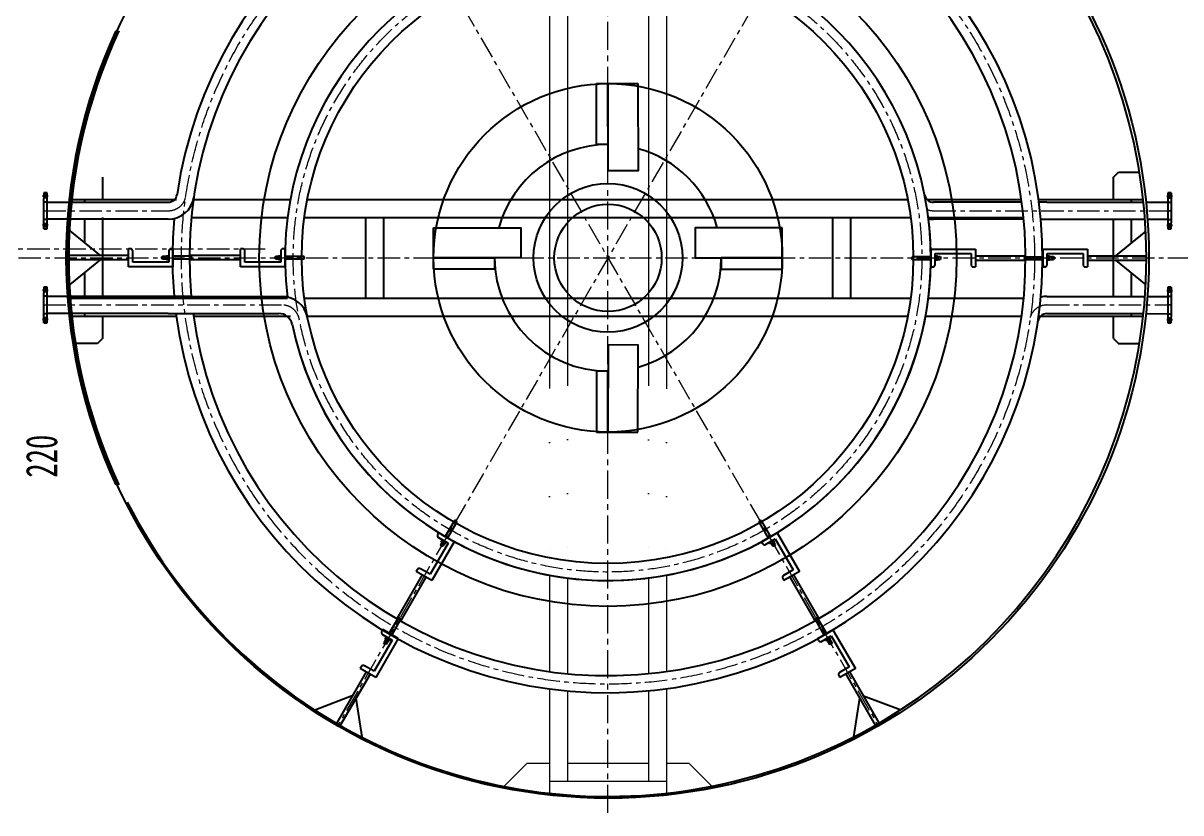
# Model space of a CAD drawing. Header units: millimetres. Extents: x 0 to 16820, y 0 to 23780.
# Drawn here: x 7920 to 13076, y 10399 to 13918 of the extents above; entities that cross this region are included whole.
import ezdxf

# ---------------------------------------------------------------- set-up
doc = ezdxf.new("R2010")
doc.units = ezdxf.units.MM
doc.header["$LTSCALE"] = 20
doc.linetypes.add('ACAD_ISO05W100', pattern=[36, 24, -3, 0, -3, 0, -3, 0, -3])
doc.linetypes.add('CENTER', pattern=[2, 1.25, -0.25, 0.25, -0.25])
doc.layers.add('3', color=4, linetype='CENTER')
for name, color, linetype, lineweight in [('中心线', 1, 'CENTER', 13), ('双点划线', 6, 'ACAD_ISO05W100', 15), ('粗实线', 7, 'Continuous', 25)]:
    doc.layers.add(name, color=color, linetype=linetype, lineweight=lineweight)
doc.styles.add('DIM', font='SIMFANG.TTF', dxfattribs={"width": 0.67, "height": 140})
doc.dimstyles.new('机械', dxfattribs={"dimscale": 20, "dimtxt": 5, "dimasz": 2, "dimexe": 2, "dimexo": 0, "dimgap": 5, "dimtad": 2, "dimdec": 1, "dimlfac": 0.708333, "dimdsep": 46, "dimtxsty": 'DIM', "dimcen": 2.5, "dimadec": 0, "dimazin": 0, "dimtfac": 1, "dimtdec": 1, "dimtmove": 0, "dimatfit": 3, "dimfxl": 0, "dimarcsym": 0})

# ---------------------------------------------------------------- blocks, each defined once
blk = doc.blocks.new('*D14')
at = {"layer": 'Defpoints', "color": 0, "linetype": 'ByBlock'}
for p in [(5088, 11719.5), (7832.7, 11719.5), (5088, 11447.7)]:
    blk.add_point(p, dxfattribs=at)
at = {"layer": '粗实线', "color": 0, "linetype": 'ByBlock', "lineweight": -2}
for p, q in [((7832.7, 11759.5), (7832.7, 12176.5)), ((5088, 11719.5), (7872.7, 11719.5)), ((7832.7, 11447.7), (7832.7, 11719.5)), ((5088, 11447.7), (7872.7, 11447.7)), ((7832.7, 11407.7), (7832.7, 11367.7))]:
    blk.add_line(p, q, dxfattribs=at)
at = {"layer": '粗实线', "color": 0, "linetype": 'ByBlock'}
for points in [[(7826, 11759.5), (7839.3, 11759.5), (7832.7, 11719.5)], [(7826, 11407.7), (7839.3, 11407.7), (7832.7, 11447.7)]]:
    blk.add_solid(points, dxfattribs=at)
at = {"layer": '粗实线', "color": 0, "linetype": 'ByBlock', "insert": (8002.7, 11988), "char_height": 140, "attachment_point": 5, "rotation": 90, "style": 'DIM'}
blk.add_mtext('220', dxfattribs=at)

msp = doc.modelspace()

# ---------------------------------------------------------------- linework, layer by layer
at = {"color": 7}
for p, q in [((8012.78, 13161.99), (8012.78, 13135.99)), ((8026.78, 13161.99), (8012.78, 13161.99)), ((8012.78, 13161.99), (8012.78, 13135.99)), ((8026.78, 13161.99), (8012.78, 13161.99)), ((8026.78, 13153.99), (8012.78, 13153.99)), ((8026.78, 13153.99), (8012.78, 13153.99)), ((8026.78, 13001.99), (8026.78, 13161.99)), ((8026.78, 13001.99), (8026.78, 13161.99)), ((13018.62, 13161.99), (13018.62, 13001.99)), ((13032.62, 13161.99), (13018.62, 13161.99)), ((13018.62, 13161.99), (13018.62, 13001.99)), ((13032.62, 13161.99), (13018.62, 13161.99)), ((13018.62, 13153.99), (13032.62, 13153.99)), ((13018.62, 13153.99), (13032.62, 13153.99)), ((13032.62, 13161.99), (13032.62, 13135.99)), ((13032.62, 13161.99), (13032.62, 13135.99)), ((8012.78, 13135.99), (8010.78, 13135.99)), ((8010.78, 13135.99), (8010.78, 13027.99)), ((8012.78, 13135.99), (8010.78, 13135.99)), ((8010.78, 13135.99), (8010.78, 13027.99)), ((8026.78, 13120.74), (8010.78, 13120.74)), ((8026.78, 13120.74), (8010.78, 13120.74)), ((8026.78, 13139.99), (8012.78, 13139.99)), ((8026.78, 13139.99), (8012.78, 13139.99)), ((13018.62, 13139.99), (13032.62, 13139.99)), ((13018.62, 13139.99), (13032.62, 13139.99)), ((13018.62, 13120.74), (13034.62, 13120.74)), ((13018.62, 13120.74), (13034.62, 13120.74)), ((13032.62, 13135.99), (13034.62, 13135.99)), ((13032.62, 13135.99), (13034.62, 13135.99)), ((13034.62, 13027.99), (13034.62, 13135.99)), ((13034.62, 13027.99), (13034.62, 13135.99)), ((8026.78, 13043.24), (8010.78, 13043.24)), ((8026.78, 13043.24), (8010.78, 13043.24)), ((8012.78, 13027.99), (8010.78, 13027.99)), ((8012.78, 13027.99), (8010.78, 13027.99)), ((8012.78, 13001.99), (8012.78, 13027.99)), ((8012.78, 13001.99), (8012.78, 13027.99)), ((8026.78, 13023.99), (8012.78, 13023.99)), ((8026.78, 13023.99), (8012.78, 13023.99)), ((8026.78, 13009.99), (8012.78, 13009.99)), ((8026.78, 13009.99), (8012.78, 13009.99)), ((8012.78, 13001.99), (8026.78, 13001.99)), ((8012.78, 13001.99), (8026.78, 13001.99)), ((13018.62, 13043.24), (13034.62, 13043.24)), ((13018.62, 13043.24), (13034.62, 13043.24)), ((13018.62, 13023.99), (13032.62, 13023.99)), ((13018.62, 13023.99), (13032.62, 13023.99)), ((13018.62, 13009.99), (13032.62, 13009.99)), ((13018.62, 13009.99), (13032.62, 13009.99)), ((13018.62, 13001.99), (13032.62, 13001.99)), ((13018.62, 13001.99), (13032.62, 13001.99)), ((13032.62, 13001.99), (13032.62, 13027.99)), ((13032.62, 13027.99), (13034.62, 13027.99)), ((13032.62, 13001.99), (13032.62, 13027.99)), ((13032.62, 13027.99), (13034.62, 13027.99)), ((8012.78, 12741.99), (8012.78, 12715.99)), ((8026.78, 12741.99), (8012.78, 12741.99)), ((8012.78, 12741.99), (8012.78, 12715.99)), ((8026.78, 12741.99), (8012.78, 12741.99)), ((8026.78, 12581.99), (8026.78, 12741.99)), ((8026.78, 12581.99), (8026.78, 12741.99)), ((13018.62, 12741.99), (13018.62, 12581.99)), ((13032.62, 12741.99), (13018.62, 12741.99)), ((13018.62, 12741.99), (13018.62, 12581.99)), ((13032.62, 12741.99), (13018.62, 12741.99)), ((13032.62, 12741.99), (13032.62, 12715.99)), ((13032.62, 12741.99), (13032.62, 12715.99)), ((8012.78, 12715.99), (8010.78, 12715.99)), ((8010.78, 12715.99), (8010.78, 12607.99)), ((8012.78, 12715.99), (8010.78, 12715.99)), ((8010.78, 12715.99), (8010.78, 12607.99)), ((8026.78, 12700.74), (8010.78, 12700.74)), ((8026.78, 12700.74), (8010.78, 12700.74)), ((8026.78, 12733.99), (8012.78, 12733.99)), ((8026.78, 12733.99), (8012.78, 12733.99)), ((8026.78, 12719.99), (8012.78, 12719.99)), ((8026.78, 12719.99), (8012.78, 12719.99)), ((13018.62, 12733.99), (13032.62, 12733.99)), ((13018.62, 12733.99), (13032.62, 12733.99)), ((13018.62, 12719.99), (13032.62, 12719.99)), ((13018.62, 12719.99), (13032.62, 12719.99)), ((13018.62, 12700.74), (13034.62, 12700.74)), ((13018.62, 12700.74), (13034.62, 12700.74)), ((13032.62, 12715.99), (13034.62, 12715.99)), ((13032.62, 12715.99), (13034.62, 12715.99)), ((13034.62, 12607.99), (13034.62, 12715.99)), ((13034.62, 12607.99), (13034.62, 12715.99)), ((8026.78, 12623.24), (8010.78, 12623.24)), ((8026.78, 12623.24), (8010.78, 12623.24)), ((8012.78, 12607.99), (8010.78, 12607.99)), ((8012.78, 12607.99), (8010.78, 12607.99)), ((8012.78, 12581.99), (8012.78, 12607.99)), ((8012.78, 12581.99), (8012.78, 12607.99)), ((8026.78, 12603.99), (8012.78, 12603.99)), ((8026.78, 12603.99), (8012.78, 12603.99)), ((8026.78, 12589.99), (8012.78, 12589.99)), ((8026.78, 12589.99), (8012.78, 12589.99)), ((8012.78, 12581.99), (8026.78, 12581.99)), ((8012.78, 12581.99), (8026.78, 12581.99)), ((13018.62, 12623.24), (13034.62, 12623.24)), ((13018.62, 12623.24), (13034.62, 12623.24)), ((13018.62, 12603.99), (13032.62, 12603.99)), ((13018.62, 12603.99), (13032.62, 12603.99)), ((13018.62, 12589.99), (13032.62, 12589.99)), ((13018.62, 12589.99), (13032.62, 12589.99)), ((13018.62, 12581.99), (13032.62, 12581.99)), ((13018.62, 12581.99), (13032.62, 12581.99)), ((13032.62, 12581.99), (13032.62, 12607.99)), ((13032.62, 12607.99), (13034.62, 12607.99)), ((13032.62, 12581.99), (13032.62, 12607.99)), ((13032.62, 12607.99), (13034.62, 12607.99))]:
    msp.add_line(p, q, dxfattribs=at)
at = {"ltscale": 4}
for p, q in [((8026.78, 13119.99), (8123.56, 13119.99)), ((8026.78, 13119.99), (8123.56, 13119.99)), ((8135.62, 13119.99), (8565.86, 13119.99)), ((8135.62, 13119.99), (8565.86, 13119.99)), ((12368.19, 13119.99), (11974.44, 13119.99)), ((12368.19, 13119.99), (11974.44, 13119.99)), ((12479.7, 13119.99), (12444.84, 13119.99)), ((12479.7, 13119.99), (12444.84, 13119.99)), ((12479.7, 13119.99), (12909.93, 13119.99)), ((12479.7, 13119.99), (12909.93, 13119.99)), ((12921.99, 13119.99), (13020.7, 13119.99)), ((12921.99, 13119.99), (13020.7, 13119.99)), ((8116.92, 13043.99), (8025.87, 13043.99)), ((8116.92, 13043.99), (8025.87, 13043.99)), ((8565.86, 13043.99), (8128.95, 13043.99)), ((8556.17, 13043.99), (8128.95, 13043.99)), ((12376.82, 13043.99), (11974.44, 13043.99)), ((12376.82, 13043.99), (11974.44, 13043.99)), ((12453.13, 13043.99), (12916.61, 13043.99)), ((12453.13, 13043.99), (12916.61, 13043.99)), ((12928.64, 13043.99), (13023.12, 13043.99)), ((12928.64, 13043.99), (13023.12, 13043.99)), ((8572.03, 12909.99), (8585.15, 12909.99)), ((8572.03, 12909.99), (8585.15, 12909.99)), ((12461, 12911.29), (12460.38, 12911.29)), ((12461, 12911.29), (12460.38, 12911.29)), ((12470.9, 12831.49), (12460.35, 12831.49)), ((12470.9, 12831.49), (12460.35, 12831.49)), ((8116.92, 12699.99), (8028.29, 12699.99)), ((8116.92, 12699.99), (8028.29, 12699.99)), ((8592.42, 12699.99), (8128.95, 12699.99)), ((8668.74, 12699.99), (8128.95, 12699.99)), ((8668.74, 12699.99), (9073.11, 12699.99)), ((8668.74, 12699.99), (9073.11, 12699.99)), ((12479.84, 12699.94), (12916.61, 12699.99)), ((12928.64, 12699.99), (13018.29, 12699.99)), ((12928.64, 12699.99), (13018.29, 12699.99)), ((8123.56, 12623.99), (8028.29, 12623.99)), ((8123.56, 12623.99), (8028.29, 12623.99)), ((8565.86, 12623.99), (8135.62, 12623.99)), ((8565.86, 12623.99), (8135.62, 12623.99)), ((8565.86, 12623.99), (8600.71, 12623.99)), ((8565.86, 12623.99), (8677.37, 12623.99)), ((8677.37, 12623.99), (9058.78, 12623.99)), ((8677.37, 12623.99), (9058.78, 12623.99)), ((12479.74, 12623.94), (12479.64, 12623.94)), ((12479.74, 12623.94), (12479.64, 12623.94)), ((12479.74, 12623.94), (12909.87, 12623.38)), ((12479.74, 12623.94), (12909.87, 12623.38)), ((12921.93, 12623.36), (13018.62, 12623.24)), ((12921.93, 12623.36), (13018.62, 12623.24))]:
    msp.add_line(p, q, dxfattribs=at)
at = {"color": 3, "linetype": 'CENTER'}
for p, q in [((8570.8, 12872.58), (8555.68, 12872.58)), ((8570.8, 12872.58), (8555.68, 12872.58)), ((12478.74, 12871.39), (12493.86, 12871.39)), ((12478.74, 12871.39), (12493.86, 12871.39)), ((9547.27, 11180.1), (9539.71, 11167)), ((9547.27, 11180.1), (9539.71, 11167)), ((11501.24, 11179.5), (11508.8, 11166.41)), ((11501.24, 11179.5), (11508.8, 11166.41))]:
    msp.add_line(p, q, dxfattribs=at)
at = {"ltscale": 4}
msp.add_circle((10522.78, 12871.99), 1362, dxfattribs=at)
msp.add_circle((10522.78, 12871.99), 1362, dxfattribs=at)
for centre, radius, start, end in [((10522.78, 12871.99), 1938, 187.35213, 171.62788), ((10522.78, 12871.99), 1938, 187.35213, 171.62788), ((10522.78, 12871.99), 1862, 187.65398, 185.30018), ((10522.78, 12871.99), 1862, 187.65398, 185.30018), ((10524.77, 12871.99), 1438, 11.23642, 186.97293), ((10524.77, 12871.99), 1438, 11.23642, 186.97293), ((8565.86, 13159.99), 40, 270, 351.62788), ((8565.86, 13159.99), 40, 270, 351.62788), ((10524.77, 12871.99), 1438, 191.86506, 11.23642), ((11974.44, 13159.99), 40, 191.23642, 270), ((11974.44, 13159.99), 40, 191.23642, 270), ((8565.86, 13159.99), 116, 270, 351.62788), ((10522.78, 12871.99), 1938, 174.8147, 185.09177), ((10522.78, 12871.99), 1938, 174.8147, 185.09177), ((10524.77, 12871.99), 1438, 191.86506, 6.95611), ((11974.44, 13159.99), 116, 258.93967, 270), ((9073.11, 12583.99), 116, 11.23642, 90), ((12479.69, 12583.94), 116, 89.92511, 103.38309), ((9058.78, 12563.99), 60, 11.86506, 90), ((9058.78, 12563.99), 60, 11.86506, 90), ((12479.69, 12583.94), 40, 89.92511, 171.62655), ((12479.69, 12583.94), 40, 89.92511, 171.62655)]:
    msp.add_arc(centre, radius, start, end, dxfattribs=at)
at = {"layer": '3', "color": 3}
for p, q in [((8031.78, 13146.99), (8005.78, 13146.99)), ((8031.78, 13146.99), (8005.78, 13146.99)), ((13013.62, 13146.99), (13039.62, 13146.99)), ((13013.62, 13146.99), (13039.62, 13146.99)), ((8031.78, 13016.99), (8005.78, 13016.99)), ((8031.78, 13016.99), (8005.78, 13016.99)), ((13013.62, 13016.99), (13039.62, 13016.99)), ((13013.62, 13016.99), (13039.62, 13016.99)), ((8031.78, 12726.99), (8005.78, 12726.99)), ((8031.78, 12726.99), (8005.78, 12726.99)), ((13013.62, 12726.99), (13039.62, 12726.99)), ((13013.62, 12726.99), (13039.62, 12726.99)), ((8031.78, 12596.99), (8005.78, 12596.99)), ((8031.78, 12596.99), (8005.78, 12596.99)), ((13013.62, 12596.99), (13039.62, 12596.99)), ((13013.62, 12596.99), (13039.62, 12596.99))]:
    msp.add_line(p, q, dxfattribs=at)
at = {"layer": '中心线', "ltscale": 5}
msp.add_line((10524.77, 10398.69), (10524.77, 15646.75), dxfattribs=at)
at = {"layer": '中心线', "ltscale": 4}
for p, q in [((9318.27, 14961.7), (11730.27, 10784)), ((9318.27, 14961.7), (11730.27, 10784)), ((11730.27, 14959.97), (9318.27, 10782.27)), ((11730.27, 14959.97), (9318.27, 10782.27)), ((8010.78, 13081.99), (8567.85, 13081.99)), ((8010.78, 13081.99), (8567.85, 13081.99)), ((11974.44, 13081.99), (13034.62, 13081.99)), ((11974.44, 13081.99), (13034.62, 13081.99)), ((13034.62, 13081.99), (13018.62, 13081.99)), ((13034.62, 13081.99), (13018.62, 13081.99)), ((7458.49, 12912.05), (9011.39, 12912.22)), ((7738.86, 12871.99), (13304.95, 12871.99)), ((7738.86, 12871.99), (13304.95, 12871.99)), ((8570.8, 12872.58), (8555.68, 12872.58)), ((8570.8, 12872.58), (8555.68, 12872.58)), ((12478.74, 12871.39), (12493.86, 12871.39)), ((12478.74, 12871.39), (12493.86, 12871.39)), ((8010.78, 12661.99), (9073.11, 12661.99)), ((8010.78, 12661.99), (9073.11, 12661.99)), ((12479.79, 12661.94), (13034.62, 12661.99)), ((13034.62, 12661.99), (13018.62, 12661.99)), ((13034.62, 12661.99), (13018.62, 12661.99)), ((9547.27, 11180.1), (9539.71, 11167)), ((9547.27, 11180.1), (9539.71, 11167)), ((11501.24, 11179.5), (11508.8, 11166.41)), ((11501.24, 11179.5), (11508.8, 11166.41))]:
    msp.add_line(p, q, dxfattribs=at)
for centre, radius in [((10524.77, 12871.99), 1900), ((10524.77, 12871.99), 1900), ((10522.78, 12871.99), 1400), ((10522.78, 12871.99), 1400)]:
    msp.add_circle(centre, radius, dxfattribs=at)
for centre, start, end in [((8567.85, 13159.99), 270, 351.62788), ((11974.44, 13159.99), 249.07759, 270), ((9073.11, 12583.99), 11.23642, 90), ((12479.69, 12583.94), 89.92511, 171.62655)]:
    msp.add_arc(centre, 78, start, end, dxfattribs=at)
at = {"layer": '双点划线', "ltscale": 4}
for p, q in [((10264.77, 14209.33), (10264.77, 11534.65)), ((10344.77, 14222.3), (10344.77, 11521.67)), ((10704.77, 14221.77), (10704.77, 11522.2)), ((10784.77, 14208.55), (10784.77, 11535.42)), ((10264.77, 11457.69), (10264.77, 11027.95)), ((10264.77, 11457.69), (10264.77, 11027.95)), ((10784.77, 11457.69), (10784.77, 11028.51)), ((10344.77, 11445.3), (10344.77, 11018.51)), ((10704.77, 11445.3), (10704.77, 11018.9)), ((10264.77, 10951.24), (10264.77, 10485.89)), ((10344.77, 10942.18), (10344.77, 10539.96)), ((10704.77, 10942.55), (10704.77, 10539.96)), ((10784.77, 10951.78), (10784.77, 10474.26)), ((10164.77, 10619.99), (10061.51, 10516.73)), ((10164.77, 10619.99), (10061.51, 10516.73)), ((10164.77, 10619.99), (10264.77, 10619.99)), ((10164.77, 10619.99), (10264.77, 10619.99)), ((10344.77, 10619.99), (10704.77, 10619.99)), ((10344.77, 10619.99), (10704.77, 10619.99)), ((10784.77, 10619.99), (10884.77, 10619.99)), ((10784.77, 10619.99), (10884.77, 10619.99)), ((10884.77, 10619.99), (10987.37, 10517.38)), ((10884.77, 10619.99), (10987.37, 10517.38)), ((10264.77, 10539.96), (10784.77, 10539.96)), ((10264.77, 10539.96), (10784.77, 10539.96))]:
    msp.add_line(p, q, dxfattribs=at)
at = {"layer": '粗实线', "color": 3, "linetype": 'ByBlock'}
for p, q in [((10473.68, 13648.37), (10524.29, 13648.46)), ((10474.16, 13376.6), (10473.68, 13648.37)), ((10524.29, 13648.46), (10524.77, 13376.69)), ((10524.77, 13376.69), (10474.16, 13376.6)), ((9748.3, 12871.99), (10020.07, 12871.99)), ((9748.3, 12821.37), (9748.3, 12871.99)), ((10020.07, 12871.99), (10020.07, 12821.37)), ((11301.24, 12871.99), (11029.48, 12871.99)), ((11029.48, 12871.99), (11029.48, 12821.37)), ((11301.24, 12821.37), (11301.24, 12871.99)), ((10020.07, 12821.37), (9748.3, 12821.37)), ((11029.48, 12821.37), (11301.24, 12821.37)), ((10474.16, 12367.37), (10473.68, 12095.6)), ((10524.77, 12367.28), (10474.16, 12367.37)), ((10524.29, 12095.52), (10524.77, 12367.28)), ((10473.68, 12095.6), (10524.29, 12095.52))]:
    msp.add_line(p, q, dxfattribs=at)
at = {"layer": '粗实线', "ltscale": 4}
for p, q in [((12776.77, 13231.99), (12798.77, 13253.99)), ((12776.77, 13231.99), (12798.77, 13253.99)), ((12798.77, 13253.99), (12892.18, 13253.99)), ((8272.77, 13231.99), (8272.77, 13131.99)), ((8272.77, 13231.99), (8272.77, 13131.99)), ((12776.77, 13131.99), (12776.77, 13231.99)), ((12776.77, 13131.99), (12776.77, 13231.99)), ((8136.9, 13131.99), (8602.3, 13131.99)), ((8136.9, 13131.99), (8602.3, 13131.99)), ((8192.74, 13131.99), (8192.74, 13119.99)), ((8192.74, 13131.99), (8192.74, 13119.99)), ((8679.02, 13131.99), (9110.47, 13131.99)), ((8679.02, 13131.99), (9110.47, 13131.99)), ((9185.82, 13131.99), (10264.77, 13131.99)), ((9185.82, 13131.99), (10264.77, 13131.99)), ((10264.77, 13131.99), (10784.77, 13131.99)), ((10344.77, 13131.99), (10704.77, 13131.99)), ((10784.77, 13131.99), (11859.73, 13131.99)), ((10784.77, 13131.99), (11859.73, 13131.99)), ((11945.88, 13131.99), (12366.53, 13131.99)), ((11945.88, 13131.99), (12366.53, 13131.99)), ((12443.26, 13131.99), (12908.65, 13131.99)), ((12443.26, 13131.99), (12908.65, 13131.99)), ((12856.8, 13119.99), (12856.8, 13131.99)), ((12856.8, 13119.99), (12856.8, 13131.99)), ((8272.77, 13051.99), (8272.77, 12691.99)), ((8272.77, 13051.99), (8272.77, 12691.99)), ((8669.5, 13051.99), (9098.08, 13051.99)), ((8669.5, 13051.99), (9098.08, 13051.99)), ((9172.72, 13051.99), (10264.77, 13051.99)), ((9172.72, 13051.99), (10264.77, 13051.99)), ((9444.77, 13051.99), (9444.77, 12691.99)), ((9444.77, 13051.99), (9444.77, 12691.99)), ((9524.77, 13051.99), (9524.77, 12691.99)), ((9524.77, 13051.99), (9524.77, 12691.99)), ((10264.77, 13051.99), (10784.77, 13051.99)), ((10344.77, 13051.99), (10704.77, 13051.99)), ((10784.77, 13051.99), (11872.83, 13051.99)), ((10784.77, 13051.99), (11872.83, 13051.99)), ((11524.77, 13051.99), (11524.77, 12691.99)), ((11524.77, 13051.99), (11524.77, 12691.99)), ((11604.77, 13051.99), (11604.77, 12691.99)), ((11604.77, 13051.99), (11604.77, 12691.99)), ((11951.46, 13051.99), (12376.06, 13051.99)), ((11951.46, 13051.99), (12376.06, 13051.99)), ((8192.74, 13043.99), (8192.74, 12941.12)), ((8192.74, 13043.99), (8192.74, 12941.12)), ((12776.77, 12699.97), (12776.77, 13043.99)), ((12776.77, 12699.97), (12776.77, 13043.99)), ((12856.8, 12940.01), (12856.8, 13043.99)), ((12856.8, 12940.01), (12856.8, 13043.99)), ((8264.73, 12882.48), (8129.77, 12992.43)), ((8264.73, 12882.48), (8129.77, 12992.43)), ((12919.85, 12991.38), (12784.81, 12881.35)), ((12919.85, 12991.38), (12784.81, 12881.35)), ((8398.52, 12912.48), (8388.79, 12912.48)), ((8388.79, 12832.68), (8388.79, 12912.48)), ((8398.52, 12912.48), (8388.79, 12912.48)), ((8388.79, 12832.68), (8388.79, 12912.48)), ((8408.52, 12852.68), (8408.52, 12902.48)), ((8408.52, 12852.68), (8408.52, 12902.48)), ((8568.64, 12902.48), (8568.64, 12852.68)), ((8568.64, 12902.48), (8568.64, 12852.68)), ((8589.16, 12912.48), (8578.64, 12912.48)), ((8589.16, 12912.48), (8578.64, 12912.48)), ((8588.54, 12832.68), (8588.54, 12912.48)), ((8588.54, 12832.68), (8588.54, 12912.48)), ((8887.48, 12832.68), (8887.48, 12912.48)), ((8897.43, 12912.48), (8887.48, 12912.48)), ((8887.48, 12832.68), (8887.48, 12912.48)), ((8897.43, 12912.48), (8887.48, 12912.48)), ((8907.43, 12852.68), (8907.43, 12902.48)), ((8907.43, 12852.68), (8907.43, 12902.48)), ((9067.49, 12902.48), (9067.49, 12852.68)), ((9067.49, 12902.48), (9067.49, 12852.68)), ((9086.77, 12912.48), (9077.49, 12912.48)), ((9086.77, 12912.48), (9077.49, 12912.48)), ((9086.77, 12832.68), (9086.77, 12912.48)), ((9086.77, 12832.68), (9086.77, 12912.48)), ((11962.77, 12911.29), (12162.06, 12911.29)), ((11962.77, 12911.29), (11962.77, 12831.49)), ((11962.77, 12911.29), (12162.06, 12911.29)), ((11962.77, 12911.29), (11962.77, 12831.49)), ((11982.06, 12891.29), (12142.11, 12891.29)), ((11982.06, 12841.49), (11982.06, 12891.29)), ((11982.06, 12891.29), (12142.11, 12891.29)), ((11982.06, 12841.49), (11982.06, 12891.29)), ((12142.11, 12891.29), (12142.11, 12841.49)), ((12142.11, 12891.29), (12142.11, 12841.49)), ((12162.06, 12911.29), (12162.06, 12831.49)), ((12162.06, 12911.29), (12162.06, 12831.49)), ((12461, 12911.29), (12660.75, 12911.29)), ((12461, 12911.29), (12461, 12831.49)), ((12461, 12911.29), (12660.75, 12911.29)), ((12461, 12911.29), (12461, 12831.49)), ((12480.9, 12891.29), (12641.03, 12891.29)), ((12480.9, 12841.49), (12480.9, 12891.29)), ((12480.9, 12891.29), (12641.03, 12891.29)), ((12480.9, 12841.49), (12480.9, 12891.29)), ((12641.03, 12891.29), (12641.03, 12841.49)), ((12641.03, 12891.29), (12641.03, 12841.49)), ((12660.75, 12911.29), (12660.75, 12831.49)), ((12660.75, 12911.29), (12660.75, 12831.49)), ((8388.79, 12862.62), (8126.75, 12862.62)), ((8388.79, 12862.62), (8126.75, 12862.62)), ((8388.79, 12882.48), (8126.76, 12882.48)), ((8388.79, 12882.48), (8126.76, 12882.48)), ((8129.7, 12752.59), (8264.73, 12862.62)), ((8129.7, 12752.59), (8264.73, 12862.62)), ((8568.64, 12852.68), (8408.52, 12852.68)), ((8568.64, 12852.68), (8408.52, 12852.68)), ((8537.93, 12868.59), (8537.93, 12876.58)), ((8537.93, 12868.59), (8537.93, 12876.58)), ((8558.11, 12878.58), (8539.93, 12878.58)), ((8539.93, 12866.59), (8539.93, 12878.58)), ((8558.11, 12878.58), (8539.93, 12878.58)), ((8539.93, 12866.59), (8539.93, 12878.58)), ((8557.74, 12866.59), (8539.93, 12866.59)), ((8557.74, 12866.59), (8539.93, 12866.59)), ((8557.84, 12863.58), (8557.84, 12881.58)), ((8557.84, 12881.58), (8568.64, 12881.58)), ((8557.84, 12881.58), (8568.64, 12881.58)), ((8557.84, 12863.58), (8557.84, 12881.58)), ((8557.84, 12863.58), (8557.84, 12881.58)), ((8557.84, 12881.58), (8568.64, 12881.58)), ((8557.84, 12881.58), (8568.64, 12881.58)), ((8557.84, 12863.58), (8557.84, 12881.58)), ((8568.64, 12863.58), (8557.84, 12863.58)), ((8568.64, 12863.58), (8557.84, 12863.58)), ((8568.64, 12863.58), (8557.84, 12863.58)), ((8568.64, 12863.58), (8557.84, 12863.58)), ((8567.84, 12872.58), (8558.65, 12872.58)), ((8567.84, 12872.58), (8558.65, 12872.58)), ((8567.84, 12872.58), (8558.65, 12872.58)), ((8567.84, 12872.58), (8558.65, 12872.58)), ((8568.64, 12881.58), (8568.64, 12863.58)), ((8568.64, 12881.58), (8568.64, 12863.58)), ((8568.64, 12881.58), (8568.64, 12863.58)), ((8568.64, 12881.58), (8568.64, 12863.58)), ((8664.74, 12866.85), (8588.81, 12866.59)), ((8664.74, 12866.85), (8588.81, 12866.59)), ((8664.75, 12878.82), (8588.9, 12878.82)), ((8664.75, 12878.82), (8588.9, 12878.82)), ((8887.48, 12862.62), (8664.76, 12862.62)), ((8887.48, 12862.62), (8664.76, 12862.62)), ((8887.48, 12882.48), (8664.77, 12882.48)), ((8887.48, 12882.48), (8664.77, 12882.48)), ((9067.49, 12852.68), (8907.43, 12852.68)), ((9067.49, 12852.68), (8907.43, 12852.68)), ((9043.13, 12868.58), (9043.13, 12876.56)), ((9043.13, 12868.58), (9043.13, 12876.56)), ((9045.13, 12866.58), (9045.13, 12878.56)), ((9056.77, 12878.56), (9045.13, 12878.56)), ((9045.13, 12866.58), (9045.13, 12878.56)), ((9056.77, 12878.56), (9045.13, 12878.56)), ((9056.78, 12866.58), (9045.13, 12866.58)), ((9056.78, 12866.58), (9045.13, 12866.58)), ((9056.69, 12881.58), (9067.49, 12881.58)), ((9056.69, 12863.58), (9056.69, 12881.58)), ((9056.69, 12881.58), (9067.49, 12881.58)), ((9056.69, 12863.58), (9056.69, 12881.58)), ((9056.69, 12881.58), (9067.49, 12881.58)), ((9056.69, 12863.58), (9056.69, 12881.58)), ((9056.69, 12881.58), (9067.49, 12881.58)), ((9056.69, 12863.58), (9056.69, 12881.58)), ((9067.49, 12863.58), (9056.69, 12863.58)), ((9067.49, 12863.58), (9056.69, 12863.58)), ((9067.49, 12863.58), (9056.69, 12863.58)), ((9067.49, 12863.58), (9056.69, 12863.58)), ((9067.49, 12881.58), (9067.49, 12863.58)), ((9067.49, 12881.58), (9067.49, 12863.58)), ((9067.49, 12881.58), (9067.49, 12863.58)), ((9067.49, 12881.58), (9067.49, 12863.58)), ((9166.61, 12878.56), (9086.77, 12878.56)), ((9166.61, 12878.56), (9086.77, 12878.56)), ((9165.95, 12866.58), (9086.77, 12866.58)), ((9165.95, 12866.58), (9086.77, 12866.58)), ((11882.94, 12865.42), (11962.77, 12865.42)), ((11882.94, 12865.42), (11962.77, 12865.42)), ((11883.6, 12877.39), (11962.77, 12877.39)), ((11883.6, 12877.39), (11962.77, 12877.39)), ((11982.06, 12862.39), (11982.06, 12880.39)), ((11982.06, 12880.39), (11992.86, 12880.39)), ((11982.06, 12862.39), (11982.06, 12880.39)), ((11982.06, 12880.39), (11992.86, 12880.39)), ((11982.06, 12862.39), (11982.06, 12880.39)), ((11982.06, 12880.39), (11992.86, 12880.39)), ((11982.06, 12862.39), (11982.06, 12880.39)), ((11982.06, 12880.39), (11992.86, 12880.39)), ((11992.86, 12862.39), (11982.06, 12862.39)), ((11992.86, 12862.39), (11982.06, 12862.39)), ((11992.86, 12862.39), (11982.06, 12862.39)), ((11992.86, 12862.39), (11982.06, 12862.39)), ((11992.77, 12877.39), (12004.42, 12877.39)), ((11992.77, 12877.39), (12004.42, 12877.39)), ((11992.77, 12865.42), (12004.42, 12865.42)), ((11992.77, 12865.42), (12004.42, 12865.42)), ((11992.86, 12880.39), (11992.86, 12862.39)), ((11992.86, 12880.39), (11992.86, 12862.39)), ((11992.86, 12880.39), (11992.86, 12862.39)), ((11992.86, 12880.39), (11992.86, 12862.39)), ((12004.42, 12877.39), (12004.42, 12865.42)), ((12004.42, 12877.39), (12004.42, 12865.42)), ((12006.42, 12875.39), (12006.42, 12867.42)), ((12006.42, 12875.39), (12006.42, 12867.42)), ((12162.06, 12881.35), (12384.79, 12881.35)), ((12162.06, 12881.35), (12384.79, 12881.35)), ((12162.06, 12861.49), (12384.78, 12861.49)), ((12162.06, 12861.49), (12384.78, 12861.49)), ((12384.8, 12877.12), (12460.74, 12877.38)), ((12384.8, 12877.12), (12460.74, 12877.38)), ((12384.8, 12865.15), (12460.64, 12865.15)), ((12384.8, 12865.15), (12460.64, 12865.15)), ((12480.9, 12862.39), (12480.9, 12880.39)), ((12480.9, 12880.39), (12491.7, 12880.39)), ((12480.9, 12880.39), (12491.7, 12880.39)), ((12480.9, 12862.39), (12480.9, 12880.39)), ((12480.9, 12862.39), (12480.9, 12880.39)), ((12480.9, 12880.39), (12491.7, 12880.39)), ((12480.9, 12880.39), (12491.7, 12880.39)), ((12480.9, 12862.39), (12480.9, 12880.39)), ((12491.7, 12862.39), (12480.9, 12862.39)), ((12491.7, 12862.39), (12480.9, 12862.39)), ((12491.7, 12862.39), (12480.9, 12862.39)), ((12491.7, 12862.39), (12480.9, 12862.39)), ((12481.7, 12871.39), (12490.9, 12871.39)), ((12481.7, 12871.39), (12490.9, 12871.39)), ((12481.7, 12871.39), (12490.9, 12871.39)), ((12481.7, 12871.39), (12490.9, 12871.39)), ((12491.43, 12865.39), (12509.61, 12865.39)), ((12491.43, 12865.39), (12509.61, 12865.39)), ((12491.7, 12880.39), (12491.7, 12862.39)), ((12491.7, 12880.39), (12491.7, 12862.39)), ((12491.7, 12880.39), (12491.7, 12862.39)), ((12491.7, 12880.39), (12491.7, 12862.39)), ((12491.8, 12877.38), (12509.61, 12877.38)), ((12491.8, 12877.38), (12509.61, 12877.38)), ((12509.61, 12877.38), (12509.61, 12865.39)), ((12509.61, 12877.38), (12509.61, 12865.39)), ((12511.61, 12875.38), (12511.61, 12867.39)), ((12511.61, 12875.38), (12511.61, 12867.39)), ((12660.75, 12881.35), (12922.79, 12881.35)), ((12660.75, 12881.35), (12922.79, 12881.35)), ((12660.75, 12861.49), (12922.79, 12861.49)), ((12660.75, 12861.49), (12922.79, 12861.49)), ((12784.81, 12861.49), (12919.78, 12751.54)), ((12784.81, 12861.49), (12919.78, 12751.54)), ((8192.74, 12803.96), (8192.74, 12699.99)), ((8192.74, 12803.96), (8192.74, 12699.99)), ((8588.54, 12832.68), (8388.79, 12832.68)), ((8588.54, 12832.68), (8388.79, 12832.68)), ((9086.77, 12832.68), (8887.48, 12832.68)), ((9086.77, 12832.68), (8887.48, 12832.68)), ((11962.77, 12831.49), (11972.06, 12831.49)), ((11962.77, 12831.49), (11972.06, 12831.49)), ((12152.11, 12831.49), (12162.06, 12831.49)), ((12152.11, 12831.49), (12162.06, 12831.49)), ((12460.38, 12831.49), (12470.9, 12831.49)), ((12460.38, 12831.49), (12470.9, 12831.49)), ((12651.03, 12831.49), (12660.75, 12831.49)), ((12651.03, 12831.49), (12660.75, 12831.49)), ((12856.8, 12699.99), (12856.8, 12802.85)), ((12856.8, 12699.99), (12856.8, 12802.85)), ((8129.54, 12691.99), (9098.08, 12691.99)), ((8669.5, 12691.99), (9098.08, 12691.99)), ((9172.72, 12691.99), (10264.77, 12691.99)), ((9172.72, 12691.99), (10264.77, 12691.99)), ((10264.77, 12691.99), (10784.77, 12691.99)), ((10344.77, 12691.99), (10704.77, 12691.99)), ((10784.77, 12691.99), (11872.83, 12691.99)), ((10784.77, 12691.99), (11872.83, 12691.99)), ((11951.46, 12691.99), (12376.06, 12691.99)), ((11951.46, 12691.99), (12376.06, 12691.99)), ((8136.9, 12611.99), (8602.3, 12611.99)), ((8136.9, 12611.99), (8602.3, 12611.99)), ((8192.74, 12623.99), (8192.74, 12611.99)), ((8192.74, 12623.99), (8192.74, 12611.99)), ((8272.77, 12611.99), (8272.77, 12511.99)), ((8272.77, 12611.99), (8272.77, 12511.99)), ((8679.02, 12611.99), (9110.47, 12611.99)), ((8679.02, 12611.99), (9110.47, 12611.99)), ((9185.82, 12611.99), (10264.77, 12611.99)), ((9185.82, 12611.99), (10264.77, 12611.99)), ((10264.77, 12611.99), (10784.77, 12611.99)), ((10344.77, 12611.99), (10704.77, 12611.99)), ((10784.77, 12611.99), (11859.73, 12611.99)), ((10784.77, 12611.99), (11859.73, 12611.99)), ((11939.07, 12611.99), (12366.53, 12611.99)), ((11939.07, 12611.99), (12366.53, 12611.99)), ((12443.26, 12611.99), (12908.65, 12611.99)), ((12443.26, 12611.99), (12908.65, 12611.99)), ((12776.77, 12511.99), (12776.77, 12611.99)), ((12776.77, 12511.99), (12776.77, 12611.99)), ((12856.8, 12611.99), (12856.8, 12623.45)), ((12856.8, 12611.99), (12856.8, 12623.45)), ((8250.77, 12489.99), (8153.37, 12489.99)), ((8272.77, 12511.99), (8250.77, 12489.99)), ((8272.77, 12511.99), (8250.77, 12489.99)), ((12776.77, 12511.99), (12798.77, 12489.99)), ((12776.77, 12511.99), (12798.77, 12489.99)), ((12798.77, 12489.99), (12892.18, 12489.99)), ((9840, 11699.06), (9800.08, 11629.93)), ((9840, 11699.06), (9800.08, 11629.93)), ((9850.04, 11692.51), (9810.45, 11623.94)), ((9850.04, 11692.51), (9810.45, 11623.94)), ((11198.17, 11692.49), (11238.08, 11623.36)), ((11198.17, 11692.49), (11238.08, 11623.36)), ((11208.86, 11697.91), (11248.45, 11629.34)), ((11208.86, 11697.91), (11248.45, 11629.34)), ((9839.81, 11606.99), (9740.16, 11434.4)), ((9839.81, 11606.99), (9740.16, 11434.4)), ((9770.7, 11646.89), (9766.06, 11638.85)), ((9770.7, 11646.89), (9766.06, 11638.85)), ((9769.72, 11625.19), (9812.85, 11600.29)), ((9769.72, 11625.19), (9812.85, 11600.29)), ((9839.81, 11606.99), (9770.7, 11646.89)), ((9839.81, 11606.99), (9770.7, 11646.89)), ((9785.08, 11603.95), (9779.26, 11593.86)), ((9785.08, 11603.95), (9779.26, 11593.86)), ((9782.42, 11605.39), (9787.82, 11614.74)), ((9782.42, 11605.39), (9787.82, 11614.74)), ((9782.42, 11605.39), (9787.82, 11614.74)), ((9782.42, 11605.39), (9787.82, 11614.74)), ((9798.01, 11596.39), (9782.42, 11605.39)), ((9798.01, 11596.39), (9782.42, 11605.39)), ((9798.01, 11596.39), (9782.42, 11605.39)), ((9798.01, 11596.39), (9782.42, 11605.39)), ((9787.82, 11614.74), (9803.41, 11605.74)), ((9787.82, 11614.74), (9803.41, 11605.74)), ((9787.82, 11614.74), (9803.41, 11605.74)), ((9787.82, 11614.74), (9803.41, 11605.74)), ((9803.41, 11605.74), (9798.01, 11596.39)), ((9803.41, 11605.74), (9798.01, 11596.39)), ((9803.41, 11605.74), (9798.01, 11596.39)), ((9803.41, 11605.74), (9798.01, 11596.39)), ((11277.81, 11646.29), (11208.7, 11606.39)), ((11277.81, 11646.29), (11208.7, 11606.39)), ((11208.7, 11606.39), (11213.34, 11598.35)), ((11208.7, 11606.39), (11213.34, 11598.35)), ((11227, 11594.69), (11270.13, 11619.59)), ((11227, 11594.69), (11270.13, 11619.59)), ((11245.1, 11605.14), (11260.69, 11614.14)), ((11245.1, 11605.14), (11260.69, 11614.14)), ((11245.1, 11605.14), (11260.69, 11614.14)), ((11245.1, 11605.14), (11260.69, 11614.14)), ((11250.5, 11595.79), (11245.1, 11605.14)), ((11250.5, 11595.79), (11245.1, 11605.14)), ((11250.5, 11595.79), (11245.1, 11605.14)), ((11250.5, 11595.79), (11245.1, 11605.14)), ((11266.09, 11604.79), (11250.5, 11595.79)), ((11266.09, 11604.79), (11250.5, 11595.79)), ((11266.09, 11604.79), (11250.5, 11595.79)), ((11266.09, 11604.79), (11250.5, 11595.79)), ((11260.69, 11614.14), (11266.09, 11604.79)), ((11260.69, 11614.14), (11266.09, 11604.79)), ((11260.69, 11614.14), (11266.09, 11604.79)), ((11260.69, 11614.14), (11266.09, 11604.79)), ((11263.45, 11603.36), (11269.27, 11593.28)), ((11263.45, 11603.36), (11269.27, 11593.28)), ((11270.13, 11619.59), (11350.16, 11480.98)), ((11270.13, 11619.59), (11350.16, 11480.98)), ((11277.81, 11646.29), (11377.46, 11473.7)), ((11277.81, 11646.29), (11377.46, 11473.7)), ((9812.85, 11600.29), (9732.82, 11461.67)), ((9812.85, 11600.29), (9732.82, 11461.67)), ((9789.63, 11587.87), (9779.26, 11593.86)), ((9789.63, 11587.87), (9779.26, 11593.86)), ((9786.89, 11587.14), (9779.99, 11591.13)), ((9786.89, 11587.14), (9779.99, 11591.13)), ((9795.45, 11597.96), (9789.63, 11587.87)), ((9795.45, 11597.96), (9789.63, 11587.87)), ((11253.08, 11597.38), (11258.91, 11587.29)), ((11253.08, 11597.38), (11258.91, 11587.29)), ((11269.27, 11593.28), (11258.91, 11587.29)), ((11269.27, 11593.28), (11258.91, 11587.29)), ((11268.54, 11590.54), (11261.64, 11586.56)), ((11268.54, 11590.54), (11261.64, 11586.56)), ((9697.04, 11459.3), (9585.68, 11266.42)), ((9697.04, 11459.3), (9585.68, 11266.42)), ((9714.23, 11449.37), (9602.87, 11256.48)), ((9714.23, 11449.37), (9602.87, 11256.48)), ((9676.03, 11482.92), (9671.05, 11474.3)), ((9676.03, 11482.92), (9671.05, 11474.3)), ((9740.16, 11434.4), (9671.05, 11474.3)), ((9740.16, 11434.4), (9671.05, 11474.3)), ((9732.82, 11461.67), (9689.69, 11486.58)), ((9732.82, 11461.67), (9689.69, 11486.58)), ((11350.16, 11480.98), (11307.03, 11456.08)), ((11350.16, 11480.98), (11307.03, 11456.08)), ((11377.46, 11473.7), (11308.34, 11433.8)), ((11377.46, 11473.7), (11308.34, 11433.8)), ((11334.33, 11448.8), (11445.69, 11255.93)), ((11334.33, 11448.8), (11445.69, 11255.93)), ((11351.53, 11458.73), (11462.89, 11265.85)), ((11351.53, 11458.73), (11462.89, 11265.85)), ((11303.37, 11442.42), (11308.34, 11433.8)), ((11303.37, 11442.42), (11308.34, 11433.8)), ((9588.84, 11264.58), (9550.92, 11198.89)), ((9588.84, 11264.58), (9550.92, 11198.89)), ((9599.21, 11258.58), (9561.46, 11192.69)), ((9599.21, 11258.58), (9561.46, 11192.69)), ((11448.86, 11257.74), (11486.79, 11192.05)), ((11448.86, 11257.74), (11486.79, 11192.05)), ((11459.24, 11263.72), (11497.43, 11198.09)), ((11459.24, 11263.72), (11497.43, 11198.09)), ((9521.89, 11215.95), (9516.63, 11206.84)), ((9521.89, 11215.95), (9516.63, 11206.84)), ((9520.29, 11193.18), (9563.43, 11168.28)), ((9520.29, 11193.18), (9563.43, 11168.28)), ((9590.7, 11175.51), (9521.58, 11215.41)), ((9590.7, 11175.51), (9521.58, 11215.41)), ((11526.93, 11214.81), (11457.81, 11174.91)), ((11526.93, 11214.81), (11457.81, 11174.91)), ((11526.93, 11214.81), (11626.8, 11041.82)), ((11526.93, 11214.81), (11626.8, 11041.82)), ((9563.43, 11168.28), (9483.36, 11029.6)), ((9563.43, 11168.28), (9483.36, 11029.6)), ((9590.7, 11175.51), (9490.82, 11002.52)), ((9590.7, 11175.51), (9490.82, 11002.52)), ((9535.73, 11172.11), (9526.64, 11156.36)), ((9535.73, 11172.11), (9526.64, 11156.36)), ((9537.03, 11150.37), (9526.64, 11156.36)), ((9537.03, 11150.37), (9526.64, 11156.36)), ((9534.3, 11149.63), (9527.37, 11153.63)), ((9534.3, 11149.63), (9527.37, 11153.63)), ((9533, 11173.37), (9538.4, 11182.73)), ((9533, 11173.37), (9538.4, 11182.73)), ((9533, 11173.37), (9538.4, 11182.73)), ((9533, 11173.37), (9538.4, 11182.73)), ((9548.58, 11164.37), (9533, 11173.37)), ((9548.58, 11164.37), (9533, 11173.37)), ((9548.58, 11164.37), (9533, 11173.37)), ((9548.58, 11164.37), (9533, 11173.37)), ((9545.93, 11165.79), (9537.03, 11150.37)), ((9545.93, 11165.79), (9537.03, 11150.37)), ((9538.4, 11182.73), (9553.98, 11173.73)), ((9538.4, 11182.73), (9553.98, 11173.73)), ((9538.4, 11182.73), (9553.98, 11173.73)), ((9538.4, 11182.73), (9553.98, 11173.73)), ((9545.79, 11177.53), (9541.19, 11169.57)), ((9545.79, 11177.53), (9541.19, 11169.57)), ((9545.79, 11177.53), (9541.19, 11169.57)), ((9545.79, 11177.53), (9541.19, 11169.57)), ((9553.98, 11173.73), (9548.58, 11164.37)), ((9553.98, 11173.73), (9548.58, 11164.37)), ((9553.98, 11173.73), (9548.58, 11164.37)), ((9553.98, 11173.73), (9548.58, 11164.37)), ((11457.5, 11175.45), (11462.76, 11166.34)), ((11457.5, 11175.45), (11462.76, 11166.34)), ((11476.42, 11162.68), (11519.55, 11187.58)), ((11476.42, 11162.68), (11519.55, 11187.58)), ((11494.53, 11173.13), (11510.11, 11182.13)), ((11494.53, 11173.13), (11510.11, 11182.13)), ((11494.53, 11173.13), (11510.11, 11182.13)), ((11494.53, 11173.13), (11510.11, 11182.13)), ((11499.93, 11163.78), (11494.53, 11173.13)), ((11499.93, 11163.78), (11494.53, 11173.13)), ((11499.93, 11163.78), (11494.53, 11173.13)), ((11499.93, 11163.78), (11494.53, 11173.13)), ((11515.51, 11172.78), (11499.93, 11163.78)), ((11515.51, 11172.78), (11499.93, 11163.78)), ((11515.51, 11172.78), (11499.93, 11163.78)), ((11515.51, 11172.78), (11499.93, 11163.78)), ((11502.39, 11165.51), (11511.48, 11149.77)), ((11502.39, 11165.51), (11511.48, 11149.77)), ((11502.72, 11176.93), (11507.32, 11168.97)), ((11502.72, 11176.93), (11507.32, 11168.97)), ((11502.72, 11176.93), (11507.32, 11168.97)), ((11502.72, 11176.93), (11507.32, 11168.97)), ((11510.11, 11182.13), (11515.51, 11172.78)), ((11510.11, 11182.13), (11515.51, 11172.78)), ((11510.11, 11182.13), (11515.51, 11172.78)), ((11510.11, 11182.13), (11515.51, 11172.78)), ((11521.87, 11155.76), (11511.48, 11149.77)), ((11521.87, 11155.76), (11511.48, 11149.77)), ((11512.96, 11171.19), (11521.87, 11155.76)), ((11512.96, 11171.19), (11521.87, 11155.76)), ((11521.13, 11153.03), (11514.21, 11149.04)), ((11521.13, 11153.03), (11514.21, 11149.04)), ((11519.55, 11187.58), (11599.62, 11048.91)), ((11519.55, 11187.58), (11599.62, 11048.91)), ((9426.57, 11050.85), (9421.71, 11042.42)), ((9426.57, 11050.85), (9421.71, 11042.42)), ((9490.82, 11002.52), (9421.71, 11042.42)), ((9490.82, 11002.52), (9421.71, 11042.42)), ((9483.36, 11029.6), (9440.23, 11054.51)), ((9483.36, 11029.6), (9440.23, 11054.51)), ((11599.62, 11048.91), (11556.49, 11024.01)), ((11599.62, 11048.91), (11556.49, 11024.01)), ((11626.8, 11041.82), (11557.69, 11001.92)), ((11626.8, 11041.82), (11557.69, 11001.92)), ((9447.69, 11027.42), (9316.68, 10800.49)), ((9447.69, 11027.42), (9316.68, 10800.49)), ((9464.89, 11017.49), (9333.87, 10790.56)), ((9464.89, 11017.49), (9333.87, 10790.56)), ((11552.83, 11010.35), (11557.69, 11001.92)), ((11552.83, 11010.35), (11557.69, 11001.92)), ((11583.67, 11016.92), (11714.69, 10790)), ((11583.67, 11016.92), (11714.69, 10790)), ((11600.87, 11026.85), (11731.89, 10799.92)), ((11600.87, 11026.85), (11731.89, 10799.92)), ((9385.66, 10919.98), (9222.96, 10858.07)), ((9385.66, 10919.98), (9222.96, 10858.07)), ((9430.63, 10738.09), (9402.86, 10910.05)), ((9430.63, 10738.09), (9402.86, 10910.05)), ((11645.7, 10909.49), (11617.97, 10737.63)), ((11645.7, 10909.49), (11617.97, 10737.63)), ((11825.71, 10857.49), (11662.9, 10919.42)), ((11825.71, 10857.49), (11662.9, 10919.42))]:
    msp.add_line(p, q, dxfattribs=at)
at = {"layer": '粗实线'}
for p, q in [((8537.93, 12876.58), (8539.93, 12878.58)), ((8537.93, 12876.58), (8539.93, 12878.58)), ((8539.93, 12866.59), (8537.93, 12868.59)), ((8539.93, 12866.59), (8537.93, 12868.59)), ((9043.13, 12876.56), (9045.13, 12878.56)), ((9043.13, 12876.56), (9045.13, 12878.56)), ((9045.13, 12866.58), (9043.13, 12868.58)), ((9045.13, 12866.58), (9043.13, 12868.58)), ((12004.42, 12877.39), (12006.42, 12875.39)), ((12004.42, 12877.39), (12006.42, 12875.39)), ((12006.42, 12867.42), (12004.42, 12865.42)), ((12006.42, 12867.42), (12004.42, 12865.42)), ((12509.61, 12877.38), (12511.61, 12875.38)), ((12509.61, 12877.38), (12511.61, 12875.38)), ((12511.61, 12867.39), (12509.61, 12865.39)), ((12511.61, 12867.39), (12509.61, 12865.39)), ((9779.99, 11591.13), (9779.26, 11593.86)), ((9779.99, 11591.13), (9779.26, 11593.86)), ((9789.63, 11587.87), (9786.89, 11587.14)), ((9789.63, 11587.87), (9786.89, 11587.14)), ((11261.64, 11586.56), (11258.91, 11587.29)), ((11261.64, 11586.56), (11258.91, 11587.29)), ((11269.27, 11593.28), (11268.54, 11590.54)), ((11269.27, 11593.28), (11268.54, 11590.54)), ((9527.37, 11153.63), (9526.64, 11156.36)), ((9527.37, 11153.63), (9526.64, 11156.36)), ((9537.03, 11150.37), (9534.3, 11149.63)), ((9537.03, 11150.37), (9534.3, 11149.63)), ((11514.21, 11149.04), (11511.48, 11149.77)), ((11514.21, 11149.04), (11511.48, 11149.77)), ((11521.87, 11155.76), (11521.13, 11153.03)), ((11521.87, 11155.76), (11521.13, 11153.03))]:
    msp.add_line(p, q, dxfattribs=at)
at = {"layer": '粗实线', "color": 3, "linetype": 'ByBlock'}
for points in [[(10658.36, 13648.69), (10659.04, 13260.46), (10524.98, 13260.22), (10524.29, 13648.46)], [(9748.3, 13006.05), (10136.54, 13006.05), (10136.54, 12871.99), (9748.3, 12871.99)], [(11301.24, 13006.05), (10913.01, 13006.05), (10913.01, 12871.99), (11301.24, 12871.99)], [(10658.36, 12095.28), (10659.04, 12483.51), (10524.98, 12483.75), (10524.29, 12095.52)]]:
    msp.add_lwpolyline(points, close=True, dxfattribs=at)
for centre, radius in [((10525.21, 12872.75), 2408.75), ((10524.77, 12871.99), 331.47), ((10524.77, 12871.99), 239.05)]:
    msp.add_circle(centre, radius, dxfattribs=at)
at = {"layer": '粗实线', "color": 0, "linetype": 'ByBlock'}
for radius in [1552.94, 776.47]:
    msp.add_circle((10524.77, 12871.99), radius, dxfattribs=at)
at = {"layer": '粗实线', "ltscale": 4}
for centre, radius, start, end in [((10522.78, 12871.99), 2400, 206.9698, 153.0302), ((10522.78, 12871.99), 2400, 206.9698, 153.0302), ((10522.78, 12871.99), 2412, 155.19263, 204.80737), ((10522.78, 12871.99), 2412, 155.19263, 204.80737), ((10522.78, 12871.99), 2400, 155.06014, 204.93986), ((10522.78, 12871.99), 2400, 155.06014, 204.93986), ((8398.52, 12902.48), 10, 0, 90), ((8398.52, 12902.48), 10, 0, 90), ((8578.64, 12902.48), 10, 90, 180), ((8578.64, 12902.48), 10, 90, 180), ((8897.43, 12902.48), 10, 0, 90), ((8897.43, 12902.48), 10, 0, 90), ((9077.49, 12902.48), 10, 90, 180), ((9077.49, 12902.48), 10, 90, 180), ((8570.84, 12877.08), 13, 159.74384, 200.25616), ((8570.84, 12877.08), 13, 159.74384, 200.25616), ((8570.84, 12877.08), 13, 159.74384, 200.25616), ((8570.84, 12877.08), 13, 159.74384, 200.25616), ((8570.84, 12868.08), 13, 159.74384, 200.25616), ((8570.84, 12868.08), 13, 159.74384, 200.25616), ((8570.84, 12868.08), 13, 159.74384, 200.25616), ((8570.84, 12868.08), 13, 159.74384, 200.25616), ((8555.65, 12877.08), 13, 339.74384, 20.25616), ((8555.65, 12877.08), 13, 339.74384, 20.25616), ((8555.65, 12877.08), 13, 339.74384, 20.25616), ((8555.65, 12877.08), 13, 339.74384, 20.25616), ((8555.65, 12868.08), 13, 339.74384, 20.25616), ((8555.65, 12868.08), 13, 339.74384, 20.25616), ((8555.65, 12868.08), 13, 339.74384, 20.25616), ((8555.65, 12868.08), 13, 339.74384, 20.25616), ((8665.13, 12872.83), 6, 266.25254, 93.68503), ((8665.13, 12872.83), 6, 266.25254, 93.68503), ((9069.69, 12877.08), 13, 159.74384, 200.25616), ((9069.69, 12877.08), 13, 159.74384, 200.25616), ((9069.69, 12877.08), 13, 159.74384, 200.25616), ((9069.69, 12877.08), 13, 159.74384, 200.25616), ((9069.69, 12868.08), 13, 159.74384, 200.25616), ((9069.69, 12868.08), 13, 159.74384, 180), ((9069.69, 12868.08), 13, 159.74384, 200.25616), ((9069.69, 12868.08), 13, 159.74384, 180), ((9054.49, 12877.08), 13, 339.74384, 20.25616), ((9054.49, 12877.08), 13, 339.74384, 20.25616), ((9054.49, 12877.08), 13, 339.74384, 20.25616), ((9054.49, 12877.08), 13, 339.74384, 20.25616), ((9054.49, 12868.08), 13, 339.74384, 20.25616), ((9054.49, 12868.08), 13, 339.74384, 20.25616), ((9054.49, 12868.08), 13, 339.74384, 20.25616), ((9054.49, 12868.08), 13, 339.74384, 20.25616), ((9166.02, 12872.58), 6, 269.3156, 95.60071), ((9166.02, 12872.58), 6, 269.3156, 95.60071), ((11883.52, 12871.39), 6, 89.3156, 275.60071), ((11883.52, 12871.39), 6, 89.3156, 275.60071), ((11972.06, 12841.49), 10, 270, 0), ((11972.06, 12841.49), 10, 270, 0), ((11995.05, 12875.89), 13, 159.74384, 200.25616), ((11995.05, 12875.89), 13, 159.74384, 200.25616), ((11995.05, 12875.89), 13, 159.74384, 200.25616), ((11995.05, 12875.89), 13, 159.74384, 200.25616), ((11995.05, 12866.89), 13, 159.74384, 200.25616), ((11995.05, 12866.89), 13, 159.74384, 200.25616), ((11995.05, 12866.89), 13, 159.74384, 200.25616), ((11995.05, 12866.89), 13, 159.74384, 200.25616), ((11979.86, 12875.89), 13, 339.74384, 20.25616), ((11979.86, 12875.89), 13, 339.74384, 20.25616), ((11979.86, 12875.89), 13, 339.74384, 0), ((11979.86, 12875.89), 13, 339.74384, 0), ((11979.86, 12866.89), 13, 339.74384, 20.25616), ((11979.86, 12866.89), 13, 339.74384, 20.25616), ((11979.86, 12866.89), 13, 339.74384, 20.25616), ((11979.86, 12866.89), 13, 339.74384, 20.25616), ((12152.11, 12841.49), 10, 180, 270), ((12152.11, 12841.49), 10, 180, 270), ((12384.41, 12871.14), 6, 86.25254, 273.68503), ((12384.41, 12871.14), 6, 86.25254, 273.68503), ((12470.9, 12841.49), 10, 270, 0), ((12470.9, 12841.49), 10, 270, 0), ((12493.9, 12875.89), 13, 159.74384, 200.25616), ((12493.9, 12875.89), 13, 159.74384, 200.25616), ((12493.9, 12875.89), 13, 159.74384, 200.25616), ((12493.9, 12875.89), 13, 159.74384, 200.25616), ((12493.9, 12866.89), 13, 159.74384, 200.25616), ((12493.9, 12866.89), 13, 159.74384, 200.25616), ((12493.9, 12866.89), 13, 159.74384, 200.25616), ((12493.9, 12866.89), 13, 159.74384, 200.25616), ((12478.7, 12875.89), 13, 339.74384, 20.25616), ((12478.7, 12875.89), 13, 339.74384, 20.25616), ((12478.7, 12875.89), 13, 339.74384, 20.25616), ((12478.7, 12875.89), 13, 339.74384, 20.25616), ((12478.7, 12866.89), 13, 339.74384, 20.25616), ((12478.7, 12866.89), 13, 339.74384, 20.25616), ((12478.7, 12866.89), 13, 339.74384, 20.25616), ((12478.7, 12866.89), 13, 339.74384, 20.25616), ((12651.03, 12841.49), 10, 180, 270), ((12651.03, 12841.49), 10, 180, 270), ((9844.88, 11695.57), 6, 329.3156, 155.60071), ((9844.88, 11695.57), 6, 329.3156, 155.60071), ((11203.63, 11694.97), 6, 29.3156, 215.60071), ((11203.63, 11694.97), 6, 29.3156, 215.60071), ((9774.72, 11633.85), 10, 150, 240), ((9774.72, 11633.85), 10, 150, 240), ((9792.81, 11614.39), 13, 219.74384, 260.25616), ((9792.81, 11614.39), 13, 219.74384, 260.25616), ((9792.81, 11614.39), 13, 219.74384, 260.25616), ((9792.81, 11614.39), 13, 219.74384, 260.25616), ((9785.22, 11601.23), 13, 39.74384, 80.25616), ((9785.22, 11601.23), 13, 39.74384, 80.25616), ((9785.22, 11601.23), 13, 39.74384, 80.25616), ((9785.22, 11601.23), 13, 39.74384, 80.25616), ((9793.01, 11596.73), 13, 39.74384, 80.25616), ((9793.01, 11596.73), 13, 39.74384, 80.25616), ((9793.01, 11596.73), 13, 39.74384, 80.25616), ((9793.01, 11596.73), 13, 39.74384, 80.25616), ((11255.5, 11596.14), 13, 99.74384, 140.25616), ((11255.5, 11596.14), 13, 99.74384, 140.25616), ((11255.5, 11596.14), 13, 99.74384, 140.25616), ((11255.5, 11596.14), 13, 99.74384, 140.25616), ((11263.29, 11600.64), 13, 99.74384, 140.25616), ((11263.29, 11600.64), 13, 99.74384, 140.25616), ((11263.29, 11600.64), 13, 99.74384, 140.25616), ((11263.29, 11600.64), 13, 99.74384, 140.25616), ((11255.7, 11613.8), 13, 279.74384, 320.25616), ((11255.7, 11613.8), 13, 279.74384, 320.25616), ((11255.7, 11613.8), 13, 279.74384, 300), ((11255.7, 11613.8), 13, 279.74384, 300), ((9800.61, 11609.89), 13, 219.74384, 260.25616), ((9800.61, 11609.89), 13, 219.74384, 240), ((9800.61, 11609.89), 13, 219.74384, 260.25616), ((9800.61, 11609.89), 13, 219.74384, 240), ((11222, 11603.35), 10, 210, 300), ((11222, 11603.35), 10, 210, 300), ((11247.9, 11609.3), 13, 279.74384, 320.25616), ((11247.9, 11609.3), 13, 279.74384, 320.25616), ((11247.9, 11609.3), 13, 279.74384, 320.25616), ((11247.9, 11609.3), 13, 279.74384, 320.25616), ((9684.69, 11477.92), 10, 60, 150), ((9684.69, 11477.92), 10, 60, 150), ((11312.03, 11447.42), 10, 120, 210), ((11312.03, 11447.42), 10, 120, 210), ((9594.22, 11261.92), 6, 326.25254, 153.68503), ((9594.22, 11261.92), 6, 326.25254, 153.68503), ((11453.86, 11261.07), 6, 26.25254, 213.68503), ((11453.86, 11261.07), 6, 26.25254, 213.68503), ((9525.29, 11201.84), 10, 150, 240), ((9525.29, 11201.84), 10, 150, 240), ((9543.39, 11182.38), 13, 219.74384, 260.25616), ((9543.39, 11182.38), 13, 219.74384, 260.25616), ((9543.39, 11182.38), 13, 219.74384, 260.25616), ((9543.39, 11182.38), 13, 219.74384, 260.25616), ((9535.79, 11169.22), 13, 39.74384, 80.25616), ((9535.79, 11169.22), 13, 39.74384, 80.25616), ((9535.79, 11169.22), 13, 39.74384, 80.25616), ((9535.79, 11169.22), 13, 39.74384, 80.25616), ((9551.19, 11177.88), 13, 219.74384, 260.25616), ((9551.19, 11177.88), 13, 219.74384, 260.25616), ((9551.19, 11177.88), 13, 219.74384, 260.25616), ((9551.19, 11177.88), 13, 219.74384, 260.25616), ((9543.59, 11164.72), 13, 39.74384, 80.25616), ((9543.59, 11164.72), 13, 39.74384, 80.25616), ((9543.59, 11164.72), 13, 39.74384, 80.25616), ((9543.59, 11164.72), 13, 39.74384, 80.25616), ((11471.42, 11171.34), 10, 210, 300), ((11471.42, 11171.34), 10, 210, 300), ((11504.92, 11164.12), 13, 99.74384, 140.25616), ((11504.92, 11164.12), 13, 99.74384, 140.25616), ((11504.92, 11164.12), 13, 99.74384, 140.25616), ((11504.92, 11164.12), 13, 99.74384, 140.25616), ((11497.32, 11177.28), 13, 279.74384, 320.25616), ((11497.32, 11177.28), 13, 279.74384, 320.25616), ((11497.32, 11177.28), 13, 279.74384, 320.25616), ((11497.32, 11177.28), 13, 279.74384, 320.25616), ((11512.72, 11168.62), 13, 99.74384, 140.25616), ((11512.72, 11168.62), 13, 99.74384, 140.25616), ((11512.72, 11168.62), 13, 99.74384, 140.25616), ((11512.72, 11168.62), 13, 99.74384, 140.25616), ((11505.12, 11181.78), 13, 279.74384, 320.25616), ((11505.12, 11181.78), 13, 279.74384, 320.25616), ((11505.12, 11181.78), 13, 279.74384, 320.25616), ((11505.12, 11181.78), 13, 279.74384, 320.25616), ((9435.23, 11045.85), 10, 60, 150), ((9435.23, 11045.85), 10, 60, 150), ((11561.49, 11015.35), 10, 120, 210), ((11561.49, 11015.35), 10, 120, 210)]:
    msp.add_arc(centre, radius, start, end, dxfattribs=at)
at = {"layer": '粗实线', "color": 3, "linetype": 'ByBlock'}
for start, end in [(90, 164.59536), (15.40464, 74.59157), (180, 270), (285.40843, 0)]:
    msp.add_arc((10524.77, 12871.99), 504.71, start, end, dxfattribs=at)

# ---------------------------------------------------------------- dimensions: what is measured, and where the dimension line sits
dim = msp.add_linear_dim(base=(7832.67, 11719.54), p1=(5087.97, 11447.74), p2=(5087.99, 11719.54), angle=270, text='220', dimstyle='机械', dxfattribs=at)
dim.commit()
dim.dimension.update_dxf_attribs({"geometry": '*D14', "text_midpoint": (8002.67, 11988.02)})

doc.saveas('drawing.dxf')
